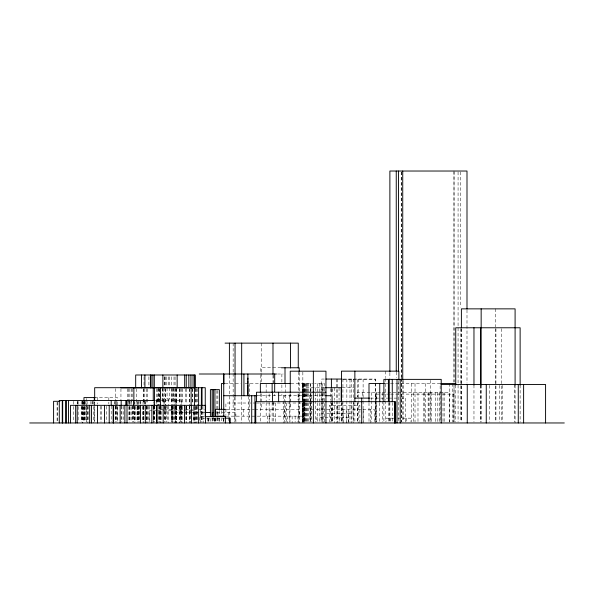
<?xml version="1.0" encoding="UTF-8"?>
<svg xmlns="http://www.w3.org/2000/svg" width="594" height="594" viewBox="0 0 594 594"><rect width="100%" height="100%" fill="white"/><g stroke="black" fill="none" stroke-linecap="round" stroke-linejoin="round"><path stroke-width="0.45" stroke-dasharray="2.97 2.23" d="M208.271 421.361L208.271 418.161M274.688 395.723L274.688 394.364M284.689 422.965L284.377 395.723M324.458 422.067L324.458 383.538L314.679 383.538M283.784 395.715L283.583 422.965M280.947 367.768L260.803 367.768L260.803 374.265M277.547 374.005L283.152 374.005M324.346 379.054L321.696 379.054L321.696 390.949M343.354 379.054L375.512 379.054L375.512 401.923M342.901 379.373L375.378 379.373L375.378 382.157M225.029 383.538L240.681 383.538M244.98 383.538L260.796 383.538M290.904 383.538L312.704 383.538M385.268 383.538L440.139 383.538L440.139 422.052M324.606 387.704L304.863 387.704L304.863 399.769M342.293 387.704L353.586 387.704M389.605 394.119L375.727 394.119L375.727 422.965M390.525 394.119L453.994 394.119M257.217 395.723L324.68 395.723M94.268 397.586L117.493 397.586L117.493 401.21M370.448 398.114L387.875 398.114M388.788 398.114L398.878 398.114M400.564 398.114L405.628 398.114L405.628 422.044M159.92 399.034L156.244 399.034L156.244 405.346M161.709 399.034L176.7 399.034L176.7 405.346M155.635 400.527L181.586 400.527L181.586 422.965M256.177 403.022L225.898 403.022L225.898 414.805M256.519 403.022L304.677 403.022L304.677 422.965M226.269 409.34L254.254 409.34M254.878 409.34L299.168 409.34L299.168 416.156M163.135 409.504L159.043 409.504L159.043 422.965M163.862 409.504L185.009 409.504M185.373 409.504L192.567 409.504M193.414 409.504L204.433 409.504M310.922 409.504L374.524 409.504L374.524 422.965M157.039 410.788L149.287 410.788L149.287 422.965M157.885 410.788L190.793 410.788M191.543 410.788L194.869 410.788L194.869 422.965M204.158 412.451L175.393 412.451L175.393 422.089M216.699 412.451L235.892 412.451L235.892 422.089M326.849 413.669L351.975 413.669M226.039 416.156L302.829 416.156M204.351 416.654L199.755 416.654L199.755 422.067M348.775 417.708L316.669 417.708L316.669 422.089M205.71 418.161L203.17 418.161L203.17 422.965M206.578 418.161L224.473 418.161M393.978 418.161L386.145 418.161L386.145 421.361M397.668 418.161L410.565 418.161L410.565 421.361M520.129 385.068L520.129 422.052M515.095 385.068L515.095 422.965M514.434 384.504L514.434 422.052M502.739 385.417L502.739 422.052M501.588 328.69L501.588 422.052M499.331 385.372L499.331 422.052M495.945 328.69L495.945 422.044M495.641 308.858L495.641 326.863M495.641 328.69L495.641 422.044M489.397 385.372L489.397 422.052M481.155 385.068L481.155 422.052M480.888 385.417L480.888 422.052M480.516 385.068L480.516 422.052M473.967 385.068L473.967 422.052M466.995 309.964L466.995 383.137M461.761 328.69L461.761 422.044M461.382 328.69L461.382 422.044M460.506 171.956L460.506 307.187M460.506 328.489L460.506 422.037M458.071 171.956L458.071 422.037M455.732 385.068L455.732 422.052M454.024 171.956L454.024 382.209M454.024 383.137L454.024 422.037L453.994 385.788M453.994 171.027L453.994 382.083M453.445 394.119L453.445 422.067M452.598 383.538L452.598 422.052M449.74 422.044L449.74 392.515L357.432 392.515L357.432 397.126M449.302 383.538L449.302 422.052M444.171 392.515L444.171 422.044M442.998 392.515L442.998 422.044M439.768 392.515L439.768 422.044M437.823 392.515L437.823 422.044M435.231 392.515L435.231 422.044M431.749 392.515L431.749 422.044M430.539 380.301L430.539 422.037M430.034 392.515L430.034 422.044M428.913 392.515L428.913 422.044M428.133 392.515L428.133 422.044M425.75 383.538L425.75 422.052M424.123 392.515L424.123 422.044M423.893 392.515L423.893 422.044M417.99 392.515L417.99 422.044M415.028 383.538L415.028 422.052M413.766 392.515L413.766 422.044M411.434 383.538L411.434 422.052M406.385 418.161L406.385 421.361M403.267 380.36L403.267 422.037M402.739 380.36L402.739 422.037M401.641 171.956L401.641 377.576M401.641 378.504L401.641 422.037M401.217 171.956L401.217 377.576M401.217 378.504L401.217 422.037M398.537 381.281L398.537 422.037M396.25 372.022L396.25 377.576M392.27 402.561L392.27 422.037M390.288 418.161L390.288 421.361M389.879 372.824L389.879 378.378M389.879 402.235L389.879 422.067M389.27 402.561L389.27 422.037M388.387 402.561L388.387 422.037M385.565 371.146L385.565 377.628M385.565 378.549L385.565 399.836M385.565 400.757L385.565 422.037M383.88 402.561L383.88 422.037M382.336 392.515L382.336 399.896M382.336 400.816L382.336 422.044M379.752 402.791L379.752 422.052M375.512 402.836L375.512 422.965M375.378 383.085L375.378 399.777M375.378 400.705L375.378 422.037M371.272 392.515L371.272 399.896M371.272 400.816L371.272 422.044M370.225 409.504L370.225 422.965M369 402.791L369 422.052M363.342 409.504L363.342 422.965M363.112 379.054L363.112 400.096M363.112 401.009L363.112 422.067M362.637 392.515L362.637 397.126M359.882 422.965L359.882 405.338L329.232 405.338L329.232 422.119M358.457 379.054L358.457 400.096M358.457 401.009L358.457 422.965M357.662 379.373L357.662 396.992M357.662 402.561L357.662 422.037M357.432 402.665L357.432 422.044M354.863 402.717L354.863 422.044M353.586 402.554L353.586 422.965M353.378 379.054L353.378 400.096M353.378 401.009L353.378 422.965M351.975 405.338L351.975 422.119M351.403 379.054L351.403 400.096M351.403 401.009L351.403 422.965M349.985 379.373L349.985 399.777M349.985 400.705L349.985 422.037M348.775 413.669L348.775 422.119M348.233 409.504L348.233 422.965M346.844 379.054L346.844 400.096M346.844 401.009L346.844 422.965M346.324 409.504L346.324 422.965M343.54 409.504L343.54 422.965M342.931 379.054L342.931 400.096M342.931 401.009L342.931 422.965M342.293 402.554L342.293 422.965M341.446 402.606L341.446 422.037M341.216 402.554L341.216 422.037M339.56 417.708L339.56 422.089M339.055 387.704L339.055 399.769M339.055 400.698L339.055 422.965M337.489 379.054L337.489 400.096M337.489 401.009L337.489 422.965M337.244 405.338L337.244 422.067M336.442 379.054L336.442 400.096M336.442 401.009L336.442 422.965M334.556 387.704L334.556 399.769M334.556 400.698L334.556 422.965M332.269 388.647L332.269 394.216M332.269 402.561L332.269 422.037M332.076 402.079L332.076 422.059M331.912 389.115L331.912 394.602M331.912 402.836L331.912 422.965M331.407 389.115L331.407 394.602M331.407 402.836L331.407 422.052M330.702 388.632L330.702 399.769M330.702 400.698L330.702 422.037M323.619 387.704L323.619 399.769M323.619 400.698L323.619 422.965M322.676 383.538L322.676 392.708M322.676 393.629L322.676 401.878M322.676 402.791L322.676 422.965M322.356 387.704L322.356 399.769M322.356 400.698L322.356 422.965M321.696 391.862L321.696 400.096M321.696 401.009L321.696 422.067M321.116 383.538L321.116 392.708M321.116 393.629L321.116 401.878M321.116 402.791L321.116 422.965M319.446 383.538L319.446 392.708M319.446 393.629L319.446 401.878M319.446 402.791L319.446 422.965M317.575 383.538L317.575 392.708M317.575 393.629L317.575 401.878M317.575 402.791L317.575 422.965M315.384 387.704L315.384 399.769M315.384 400.698L315.384 422.037M311.523 395.723L311.523 422.059M310.922 387.704L310.922 399.769M310.922 400.698L310.922 422.067M310.506 383.538L310.536 392.708M310.506 393.629L310.536 401.878M310.506 402.791L310.536 422.965M310.209 383.538L310.209 392.708M310.209 393.629L310.209 401.878M310.209 402.791L310.209 422.965M309.882 395.723L309.882 422.059M308.486 383.538L308.486 392.708M308.486 393.629L308.486 401.878M308.486 402.791L308.486 422.965M307.284 383.538L307.284 392.708M307.284 393.629L307.284 401.878M307.284 402.791L307.284 422.965M306.89 383.538L306.905 392.708M306.89 393.629L306.905 401.878M306.89 402.791L306.905 422.965M306.133 383.538L306.133 392.708M306.133 393.629L306.133 401.878M306.133 402.791L306.133 422.965M305.375 383.538L305.375 392.708M305.375 393.629L305.375 401.878M305.375 402.791L305.375 422.965M304.967 383.538L304.967 401.878M304.937 402.554L304.967 422.965M304.863 400.698L304.863 422.037M304.499 383.538L304.432 392.708M304.499 393.629L304.432 401.878M304.499 402.791L304.432 422.965M304.009 383.538L304.009 392.708M304.009 393.629L304.009 401.878M304.009 402.791L304.009 422.965M303.898 383.538L303.898 392.708M303.898 393.629L303.898 401.878M303.898 402.791L303.898 422.965M303.608 383.538L303.608 392.708M303.608 393.629L303.608 401.878M303.608 402.791L303.608 422.965M303.296 383.538L303.304 422.067M303.178 392.708L303.17 383.538L303.17 422.965M302.925 383.538L302.925 392.708M302.925 393.629L302.925 401.878M302.925 402.791L302.925 422.965M302.851 372.096L302.851 391.298M302.435 383.538L302.435 390.874M302.435 391.795L302.435 400.044M302.435 400.957L302.435 422.052M299.22 372.408L299.22 399.844M299.22 400.75L299.22 422.965M298.931 395.723L298.931 422.965M298.262 371.696L298.262 392.886M298.262 393.807L298.262 422.059M298.047 393.933L298.047 399.955M297.95 416.156L297.95 422.111M295.121 416.156L295.121 422.111M292.151 416.156L292.151 422.965M290.444 393.711L290.444 409.34M289.961 393.807L289.961 422.059M289.33 395.723L289.33 422.059M287.414 416.156L287.414 422.965M286.464 403.022L286.464 422.965M285.521 384.444L285.521 399.844M285.521 400.75L285.521 422.111M284.452 409.34L284.452 416.156M281.875 374.005L281.875 382.15M281.875 384.86L281.875 390.295M281.875 394.364L281.875 395.723M275.49 403.022L275.49 422.965M273.233 375.193L273.233 383.538M273.233 402.569L273.233 422.965M272.988 375.319L272.988 382.67M272.988 401.982L272.988 409.34M272.134 402.569L272.134 422.965M269.973 409.34L269.973 416.156M269.721 416.156L269.721 422.965M269.134 393.933L269.134 399.955M269.134 402.606L269.134 422.037M267.426 416.156L267.426 422.965M266.157 384.444L266.157 401.655M266.157 402.569L266.157 416.156M261.219 343.124L261.219 372.557M261.219 373.478L261.219 382.67M261.219 393.711L261.219 409.34M260.803 375.193L260.803 382.61M260.358 393.503L260.358 401.655M260.358 402.569L260.358 422.965M249.391 383.538L249.391 422.052M248.47 396.376L248.47 422.052M243.481 409.34L243.481 416.156M241.676 396.569L241.676 422.965M235.046 397.267L235.046 422.044M234.853 397.126L234.853 416.156M234.645 416.156L234.645 422.111M233.152 343.124L233.152 372.557M233.152 373.478L233.152 409.34M229.403 375.378L229.403 417.523M228.282 412.451L228.282 422.089M223.834 418.421L223.834 422.059M223.738 418.421L223.738 422.059M223.374 418.161L223.374 422.965M221.458 410.721L221.458 415.251M221.458 417.857L221.458 422.111M219.379 410.929L219.379 414.634M219.379 418.339L219.379 422.965M219.06 418.161L219.06 422.067M217.909 412.451L217.909 416.832M217.909 417.708L217.909 422.089M217.872 390.54L217.872 416.832M217.872 417.708L217.872 422.965M216.892 390.54L216.892 416.832M216.892 417.708L216.892 422.089M215.407 417.857L215.407 422.111M215.266 418.339L215.266 422.037M214.939 418.339L214.939 422.037M214.575 418.161L214.575 422.965M214.286 418.161L214.286 422.965M213.35 417.708L213.35 422.089M212.288 417.708L212.288 422.965M212.132 418.339L212.132 422.037M210.395 418.339L210.395 422.037M208.91 418.161L208.91 422.965M208.672 418.161L208.672 422.965M207.403 418.161L207.403 422.965M202.955 406.266L202.955 422.037M202.027 406.266L202.027 422.037M201.574 406.266L201.574 422.037M201.418 406.266L201.418 422.037M200.95 406.199L200.95 422.052M200.542 409.504L200.542 422.965M197.275 388.632L197.275 405.338M197.275 406.266L197.275 422.037M196.889 406.266L196.889 422.037M196.139 388.736L196.139 403.497M196.139 406.274L196.139 422.973M195.983 388.736L195.983 403.497M195.983 406.274L195.983 422.973M195.419 388.736L195.419 403.497M195.419 406.274L195.419 422.973M194.416 406.266L194.416 422.965M194.097 406.274L194.097 422.973M193.852 412.451L193.852 422.965M193.369 406.266L193.369 422.037M192.486 388.736L192.486 403.497M192.367 388.632L192.367 403.482M190.711 410.788L190.711 422.965M189.909 405.338L189.909 422.037M189.686 388.632L189.686 405.338M189.686 406.266L189.686 422.037M189.575 388.736L189.575 403.497M189.575 406.274L189.575 422.973M186.761 406.266L186.761 422.037M186.464 406.266L186.464 422.037M186.271 388.736L186.271 403.497M186.271 406.274L186.271 422.973M185.625 406.266L185.625 422.037M185.506 388.632L185.506 403.482M182.588 388.736L182.588 403.497M182.588 406.274L182.588 422.973M181.831 388.632L181.831 405.338M181.831 406.266L181.749 422.037M181.638 406.266L181.638 422.037M180.821 388.632L180.821 403.482M180.821 404.41L180.821 422.037M180.524 406.266L180.524 422.037M180.093 406.266L180.093 422.037M179.314 388.736L179.314 403.497M179.314 406.274L179.314 422.973M179.232 388.736L179.232 403.497M179.232 406.274L179.232 422.973M176.752 406.266L176.7 422.044M176.596 388.736L176.596 403.497M176.596 406.274L176.596 422.973M176.188 388.632L176.188 405.338M176.188 406.266L176.188 422.037M176.143 400.527L176.143 422.965M175.995 387.815L175.995 403.541M175.995 406.274L175.995 422.973M175.2 388.632L175.2 405.338M175.2 406.266L175.2 422.965M175.074 376.819L175.074 386.894M175.111 400.527L175.111 422.965M174.918 388.676L174.918 399.034M174.762 399.034L174.762 405.346M174.762 406.274L174.762 422.973M174.005 376.819L174.005 386.894M173.842 388.736L173.842 405.346M173.842 406.274L173.842 422.044M173.344 387.815L173.344 399.034M173.01 406.266L173.01 422.037M172.72 406.266L172.72 422.037M172.416 406.266L172.416 422.037M172.282 388.632L172.297 422.965M171.956 387.815L171.956 399.034M171.763 406.266L171.763 422.037M171.711 376.819L171.711 386.894M171.384 399.034L171.384 403.541M171.384 406.274L171.384 422.044M171.332 388.632L171.332 422.067M169.713 376.819L169.713 386.894M169.268 387.815L169.268 399.034M168.414 376.819L168.414 386.894M168.399 399.034L168.399 405.346M168.399 406.274L168.399 422.973M167.582 406.266L167.582 422.037M167.077 387.815L167.077 399.034M166.81 376.819L166.81 386.894M166.773 405.338L166.773 422.037M165.756 388.632L165.756 405.338M165.756 406.266L165.756 422.037M165.496 376.819L165.496 386.894M165.496 388.632L165.496 405.338M165.496 406.266L165.496 422.037M164.798 376.819L164.798 386.894M164.583 376.819L164.583 386.894M164.605 406.266L164.605 422.037M164.174 387.815L164.174 399.034M164.286 400.527L164.286 422.067M163.996 399.034L163.996 405.346M163.907 400.527L163.907 404.12M163.164 388.632L163.164 403.482M162.689 388.632L162.689 403.482M162.273 387.815L162.273 399.034M161.42 406.274L161.42 422.973M160.514 405.91L160.514 422.965M160.38 406.266L160.425 422.037M160.18 406.274L160.18 422.973M159.482 388.632L159.482 405.338M159.482 406.266L159.482 422.037M159.274 388.736L159.274 403.497M159.274 406.274L159.274 422.044M158.643 387.815L158.643 399.034M158.264 388.632L158.264 405.338M158.264 406.266L158.264 422.037M158.153 399.034L158.153 405.346M157.321 388.736L157.321 403.497M157.158 399.034L157.158 405.346M156.274 388.736L156.274 403.497M154.462 405.91L154.462 422.067M154.143 406.266L154.143 422.037M154.024 406.274L154.024 422.044M153.512 406.274L153.438 422.965M153.289 406.266L153.304 422.044M153.252 401.626L153.252 403.482M153.252 404.41L153.252 422.037M149.703 406.274L149.703 422.044M148.894 376.819L148.894 386.894M148.604 406.274L148.604 422.044M147.676 388.736L147.676 403.497M147.602 406.274L147.676 422.973M146.985 406.274L146.985 422.044M146.733 406.266L146.733 422.037M146.607 388.736L146.607 403.497M146.607 406.274L146.607 422.973M145.515 401.425L145.515 404.12M145.047 401.425L145.047 404.12M144.802 388.736L144.802 403.497M144.357 401.425L144.357 404.12M144.045 376.819L144.045 386.894M143.882 406.274L143.882 422.044M143.807 388.736L143.807 403.497M143.807 406.274L143.807 422.973M143.703 406.274L143.703 422.044M143.332 406.266L143.332 422.037M143.228 388.736L143.228 403.497M143.028 401.425L143.028 422.067M142.842 406.266L142.783 422.044M140.837 400.527L140.837 404.12M140.726 401.425L140.726 404.12M139.256 406.274L139.256 422.044M139.048 400.527L139.048 422.067M138.736 401.425L138.736 422.067M138.654 406.266L138.654 422.037M138.098 406.266L138.098 422.037M137.838 406.266L137.838 422.037M137.674 401.425L137.674 422.067M137.355 406.274L137.355 422.044M137.006 401.425L137.006 422.067M136.234 388.736L136.234 403.497M135.759 406.274L135.759 422.044M134.853 401.425L134.853 422.067M134.682 401.425L134.682 422.067M134.541 406.274L134.534 422.973M133.873 405.91L133.873 422.067M133.576 405.91L133.576 422.067M132.395 405.91L132.395 422.067M132.328 406.266L132.328 422.037M132.172 388.736L132.172 399.807M131.259 388.736L131.259 403.497M131.185 401.425L131.185 422.067M130.034 401.425L130.034 422.067M129.856 388.736L129.856 403.497M129.618 401.425L129.618 422.067M129.314 406.266L129.314 422.037M128.876 401.425L128.876 422.067M128.653 388.736L128.653 403.497M127.762 388.736L127.762 399.807M123.604 406.274L123.604 422.044M121.904 406.274L121.904 422.044M121.176 405.91L121.176 422.067M120.946 388.736L120.946 399.807M117.775 406.274L117.775 422.044M117.493 402.116L117.493 422.965M116.647 406.274L116.647 422.044M116.038 405.91L116.038 422.067M115.763 388.632L115.763 399.769M115.763 406.266L115.778 422.044M115.281 406.266L115.281 422.037M115.043 401.425L115.043 404.12M114.271 401.425L114.271 404.12M111.204 405.91L111.204 422.067M108.828 397.586L108.828 401.21M108.828 402.116L108.828 403.927M106.319 406.274L106.319 422.044M101.604 406.266L101.604 422.037M100.379 406.266L100.379 422.037M97.765 397.586L97.765 404.009M94.676 401.626L94.676 403.482M94.676 404.41L94.676 422.037M94.268 402.116L94.268 422.059M93.562 401.299L93.562 422.965M92.59 401.299L92.59 404.009M92.07 401.299L92.07 404.009M90.882 401.299L90.882 404.009M88.202 406.266L88.202 422.037M87.296 406.266L87.296 422.037M87.095 401.299L87.17 422.965M86.486 398.492L86.486 422.059M86.256 406.266L86.256 422.037M85.113 401.299L85.113 422.059M84.92 401.299L84.92 422.059M84.133 401.299L84.133 422.059M84.066 401.299L84.066 422.059M83.962 402.116L83.962 422.059M83.806 401.299L83.806 422.059M82.878 401.299L82.878 422.965M82.514 401.299L82.514 422.965M82.262 401.299L82.262 422.965M81.63 406.266L81.63 422.037M81.482 401.299L81.482 422.059M78.126 401.425L78.126 422.067M77.576 401.299L77.576 404.009M77.205 401.425L77.205 404.12M73.634 401.299L73.634 422.059M57.447 402.197L57.447 422.059M57.083 402.197L57.083 422.059M376.655 399.896L376.655 392.515L376.589 399.896M376.655 422.044L376.655 400.816L376.589 422.044M302.673 392.708L302.673 383.538L302.643 392.708M302.673 401.878L302.673 393.629L302.643 401.878M302.673 422.965L302.673 402.791L302.643 422.965"/><path stroke-width="0.89" d="M247.891 394.364L247.891 384.86M247.891 383.501L247.891 380.791M247.891 379.432L247.891 378.074M274.688 391.646L274.688 374.005M225.074 343.124L298.262 343.132L298.262 368.005M281.385 367.768L299.22 367.768L299.22 371.48M199.28 374.005L276.485 374.005M325.958 379.054L342.018 379.054M224.205 383.538L221.458 383.538L221.458 409.815M290.34 383.538L260.358 383.538L260.358 392.597M384.348 383.538L369 383.538L369 401.878M440.785 383.538L455.784 383.538M441.03 384.504L545.582 384.504L545.582 422.965M325.534 387.704L341.216 387.704L341.216 401.626M120.946 387.815L196.139 387.815M325.958 392.211L256.534 392.211L256.534 401.678M223.738 395.723L257.024 395.723M325.609 395.723L332.076 395.723L332.076 402.079M95.159 397.586L83.962 397.586L83.962 400.304M354.863 398.114L369.535 398.114M155.004 400.527L59.289 400.527L59.289 422.965M59.972 401.299L53.594 401.299L53.594 422.965M225.579 409.34L215.407 409.34L215.407 416.156L225.579 416.156M204.819 412.451L210.655 412.451M213.35 412.451L212.288 412.451L212.288 416.832M205.272 416.654L225.371 416.654L225.371 422.965M225 418.161L230.049 418.161L230.049 422.965M29.7 422.965L564.3 422.965M247.869 395.715L247.891 374.005M523.618 384.504L523.618 422.965M520.129 385.068L520.129 327.769L455.732 327.769L455.732 385.068M518.272 384.504L518.272 422.965M515.095 385.068L515.095 308.858L461.382 308.858L461.382 327.769M486.256 384.504L486.256 422.965M481.155 308.858L481.155 385.068M480.516 327.769L480.516 385.068M473.967 327.769L473.967 385.068M467.248 384.504L467.248 422.965M466.995 309.036L466.995 171.027L389.879 171.027L389.879 371.903M441.208 422.965L441.208 379.373L383.88 379.373L383.88 401.633M402.739 171.027L402.739 379.432M400.208 379.373L400.208 422.965M398.878 380.138L398.878 371.146L341.446 371.146L341.446 401.685M398.537 171.027L398.537 371.094M397.015 379.373L397.015 422.965M396.25 171.027L396.25 371.094M395.107 422.965L395.107 401.678L255.762 401.678L255.762 422.965M395.055 401.678L395.055 422.965M394.713 401.678L394.713 422.965M392.27 379.373L392.27 401.633M389.27 379.373L389.27 401.633M388.387 379.373L388.387 401.633M379.752 383.538L379.752 401.878M361.701 398.114L361.716 422.965M354.863 371.146L354.863 401.796M331.407 379.054L331.407 388.201M325.958 422.965L325.958 371.183L290.251 371.183L290.251 392.211M313.357 371.183L313.357 422.965M290.444 343.124L290.444 367.961M285.009 367.768L285.009 383.538M278.631 392.211L278.631 401.678M272.988 343.124L272.988 374.398M272.49 392.211L272.49 401.678M272.134 383.538L272.134 392.597M254.945 395.723L254.945 422.965M251.708 395.723L251.708 422.965M243.926 374.005L243.926 395.723M241.676 343.132L241.676 395.649M235.046 343.132L235.046 396.354M229.707 418.161L229.692 422.965M229.403 343.132L229.403 374.458M223.834 374.005L223.834 383.954M223.738 374.005L223.738 416.609M219.379 410.001L219.379 389.627L210.395 389.627L210.395 416.483M214.939 389.627L214.939 416.483M213.35 389.627L213.35 416.832M212.132 389.627L212.132 416.483M205.517 422.965L205.598 405.338L70.53 405.338L70.53 422.965M205.257 416.468L205.257 387.704L154.455 387.704L154.455 405.338M202.027 387.704L202.027 405.338M201.418 387.704L201.336 405.338M198.626 387.704L198.619 422.965M195.404 387.815L195.374 374.992L135.684 374.992L135.684 387.815M194.453 374.992L194.416 405.338M193.043 374.992L193.043 387.815M191.572 405.338L191.572 422.965M191.112 387.704L191.112 405.338M190.934 374.992L190.934 387.815M188.833 374.992L188.833 387.815M186.241 374.992L186.241 387.815M184.66 374.992L184.66 387.815M184.541 405.338L184.541 422.965M177.153 374.992L177.153 387.815M163.179 405.338L163.179 422.965M162.882 374.992L162.882 387.815M160.425 387.704L160.425 405.338M157.128 405.338L157.128 422.965M156.526 405.338L156.526 422.965M154.292 374.992L154.292 387.815M153.252 400.698L153.252 387.704L94.676 387.704L94.676 400.698M152.888 374.992L152.888 387.815M151.849 405.338L151.849 422.965M151.091 374.992L151.091 387.815M150.416 374.992L150.416 387.815M145.315 405.338L145.315 422.965M144.906 374.992L144.906 387.815M141.446 374.992L141.446 387.815M140.444 405.338L140.444 422.965M133.873 387.704L133.873 400.698M133.576 400.527L133.576 405.019M127.064 400.527L127.064 405.019M127.005 405.338L127.005 422.965M126.388 400.527L126.388 405.019M125.898 400.527L125.861 405.019M124.859 405.338L124.859 422.965M121.176 400.527L121.176 405.019M120.151 405.338L120.151 422.965M116.038 400.527L116.038 405.019M113.603 405.338L113.603 422.965M113.15 405.338L113.15 422.965M111.204 400.527L111.204 405.019M109.214 405.338L109.214 422.965M104.492 405.338L104.492 422.965M97.535 405.338L97.535 422.965M94.268 397.586L94.268 400.304M91.461 405.338L91.461 422.965M89.672 405.338L89.672 422.965M77.198 405.338L77.198 422.965M75.661 405.338L75.661 422.965M68.466 400.527L68.466 422.965M66.469 400.527L66.469 422.965M65.437 400.527L65.437 422.965M62.682 400.527L62.682 422.965M62.273 400.527L62.273 422.965"/></g></svg>
